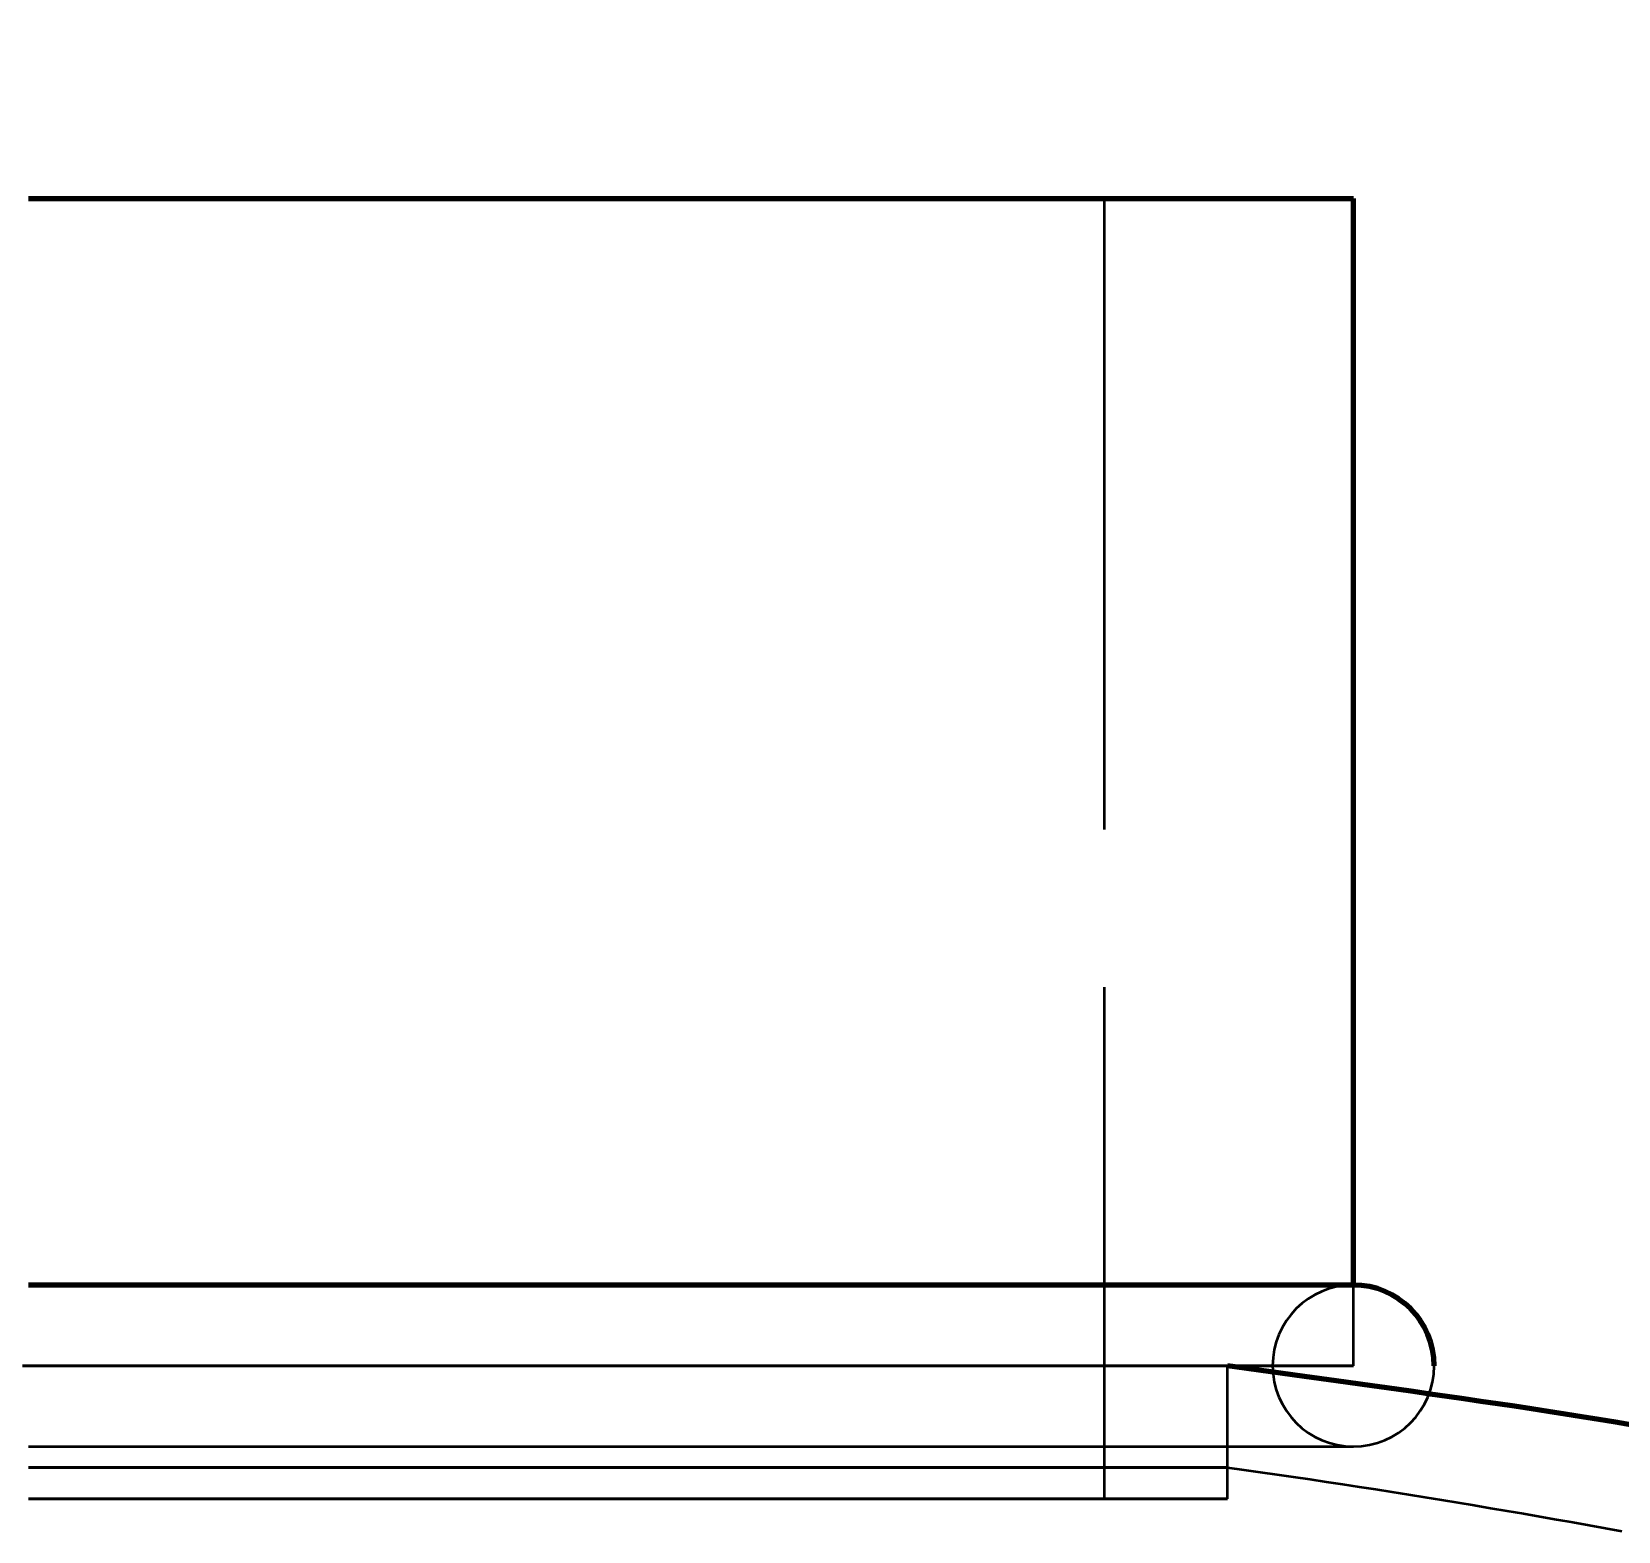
# Model space of a CAD drawing. Header units: millimetres. Extents: x 0 to 594, y 0 to 420.
# Drawn here: x 117.17 to 127.23, y 342.57 to 352.07 of the extents above; entities that cross this region are included whole.
import ezdxf

# ---------------------------------------------------------------- set-up
doc = ezdxf.new("R2010")
doc.units = ezdxf.units.MM
doc.linetypes.add('IRAM-E-TRAZOS', pattern=[5, 4, -1])
for name, color, linetype, lineweight in [('01-VISIBLE', 7, 'CONTINUOUS', 70), ('02-OCULTA', 4, 'IRAM-E-TRAZOS', 35), ('04-COTA', 3, 'CONTINUOUS', 18)]:
    doc.layers.add(name, color=color, linetype=linetype, lineweight=lineweight)
doc.styles.add('ISO3098', font='isocpeur.ttf')
doc.dimstyles.new('FLAMA-IRAM', dxfattribs={"dimtxt": 3.5, "dimasz": 3.5, "dimexe": 2, "dimexo": 1.5, "dimgap": 1, "dimtad": 1, "dimdec": 1, "dimtxsty": 'ISO3098', "dimblk": 'IRAM_FLECHA', "dimblk1": 'IRAM_FLECHA', "dimblk2": 'IRAM_FLECHA', "dimcen": 2.5, "dimclrd": 3, "dimclre": 3, "dimclrt": 3, "dimazin": 3, "dimtfac": 1, "dimtmove": 0, "dimatfit": 3, "dimlwd": 18, "dimlwe": 18})

# ---------------------------------------------------------------- blocks, each defined once
blk = doc.blocks.new('IRAM_FLECHA')
blk.add_solid([(0, 0), (-1, 0.125), (-1, -0.125)])

msp = doc.modelspace()

# ---------------------------------------------------------------- linework, layer by layer
at = {"layer": '01-VISIBLE'}
msp.add_line((125.55, 344.13), (125.55, 351.018), dxfattribs=at)
for points in [[(117.15, 351.018), (117.23, 351.018), (117.31, 351.018), (117.39, 351.018), (117.47, 351.018), (117.55, 351.018), (117.63, 351.018), (117.71, 351.018), (117.79, 351.018), (117.87, 351.018), (117.95, 351.018), (118.03, 351.018), (118.11, 351.018), (118.19, 351.018), (118.27, 351.018), (118.35, 351.018), (118.43, 351.018), (118.51, 351.018), (118.59, 351.018), (118.67, 351.018), (118.75, 351.018), (118.83, 351.018), (118.91, 351.018), (118.99, 351.018), (119.07, 351.018), (119.15, 351.018), (119.23, 351.018), (119.31, 351.018), (119.39, 351.018), (119.47, 351.018), (119.55, 351.018), (119.63, 351.018), (119.71, 351.018), (119.79, 351.018), (119.87, 351.018), (119.95, 351.018), (120.03, 351.018), (120.11, 351.018), (120.19, 351.018), (120.27, 351.018), (120.35, 351.018), (120.43, 351.018), (120.51, 351.018), (120.59, 351.018), (120.67, 351.018), (120.75, 351.018), (120.83, 351.018), (120.91, 351.018), (120.99, 351.018), (121.07, 351.018), (121.15, 351.018), (121.23, 351.018), (121.31, 351.018), (121.39, 351.018), (121.47, 351.018), (121.55, 351.018), (121.63, 351.018), (121.71, 351.018), (121.79, 351.018), (121.87, 351.018), (121.95, 351.018), (122.03, 351.018), (122.11, 351.018), (122.19, 351.018), (122.27, 351.018), (122.35, 351.018), (122.43, 351.018), (122.51, 351.018), (122.59, 351.018), (122.67, 351.018), (122.75, 351.018), (122.83, 351.018), (122.91, 351.018), (122.99, 351.018), (123.07, 351.018), (123.15, 351.018), (123.23, 351.018), (123.31, 351.018), (123.39, 351.018), (123.47, 351.018), (123.55, 351.018), (123.63, 351.018), (123.71, 351.018), (123.79, 351.018), (123.87, 351.018), (123.95, 351.018), (124.03, 351.018), (124.11, 351.018), (124.19, 351.018), (124.27, 351.018), (124.35, 351.018), (124.43, 351.018), (124.51, 351.018), (124.59, 351.018), (124.67, 351.018), (124.75, 351.018), (124.83, 351.018), (124.91, 351.018), (124.99, 351.018), (125.07, 351.018), (125.15, 351.018), (125.23, 351.018), (125.31, 351.018), (125.39, 351.018), (125.47, 351.018), (125.55, 351.018)], [(125.55, 344.13), (125.47, 344.13), (125.39, 344.13), (125.31, 344.13), (125.23, 344.13), (125.15, 344.13), (125.07, 344.13), (124.99, 344.13), (124.91, 344.13), (124.83, 344.13), (124.75, 344.13), (124.67, 344.13), (124.59, 344.13), (124.51, 344.13), (124.43, 344.13), (124.35, 344.13), (124.27, 344.13), (124.19, 344.13), (124.11, 344.13), (124.03, 344.13), (123.95, 344.13), (123.87, 344.13), (123.79, 344.13), (123.71, 344.13), (123.63, 344.13), (123.55, 344.13), (123.47, 344.13), (123.39, 344.13), (123.31, 344.13), (123.23, 344.13), (123.15, 344.13), (123.07, 344.13), (122.99, 344.13), (122.91, 344.13), (122.83, 344.13), (122.75, 344.13), (122.67, 344.13), (122.59, 344.13), (122.51, 344.13), (122.43, 344.13), (122.35, 344.13), (122.27, 344.13), (122.19, 344.13), (122.11, 344.13), (122.03, 344.13), (121.95, 344.13), (121.87, 344.13), (121.79, 344.13), (121.71, 344.13), (121.63, 344.13), (121.55, 344.13), (121.47, 344.13), (121.39, 344.13), (121.31, 344.13), (121.23, 344.13), (121.15, 344.13), (121.07, 344.13), (120.99, 344.13), (120.91, 344.13), (120.83, 344.13), (120.75, 344.13), (120.67, 344.13), (120.59, 344.13), (120.51, 344.13), (120.43, 344.13), (120.35, 344.13), (120.27, 344.13), (120.19, 344.13), (120.11, 344.13), (120.03, 344.13), (119.95, 344.13), (119.87, 344.13), (119.79, 344.13), (119.71, 344.13), (119.63, 344.13), (119.55, 344.13), (119.47, 344.13), (119.39, 344.13), (119.31, 344.13), (119.23, 344.13), (119.15, 344.13), (119.07, 344.13), (118.99, 344.13), (118.91, 344.13), (118.83, 344.13), (118.75, 344.13), (118.67, 344.13), (118.59, 344.13), (118.51, 344.13), (118.43, 344.13), (118.35, 344.13), (118.27, 344.13), (118.19, 344.13), (118.11, 344.13), (118.03, 344.13), (117.95, 344.13), (117.87, 344.13), (117.79, 344.13), (117.71, 344.13), (117.63, 344.13), (117.55, 344.13), (117.47, 344.13), (117.39, 344.13), (117.31, 344.13), (117.23, 344.13), (117.15, 344.13)], [(127.319, 343.241), (127.213, 343.26), (127.106, 343.278), (126.999, 343.295), (126.893, 343.312), (126.786, 343.328), (126.679, 343.345), (126.572, 343.361), (126.465, 343.376), (126.358, 343.392), (126.251, 343.408), (126.144, 343.423), (126.037, 343.438), (125.93, 343.454), (125.823, 343.469), (125.716, 343.484), (125.609, 343.499), (125.502, 343.514), (125.395, 343.529), (125.287, 343.544), (125.18, 343.559), (125.073, 343.573), (124.966, 343.588), (124.859, 343.603), (124.752, 343.618)]]:
    msp.add_lwpolyline(points, dxfattribs=at)
msp.add_arc((125.55, 343.618), 0.512, 0, 90, dxfattribs=at)
at = {"layer": '02-OCULTA'}
for p, q in [((123.97, 351.018), (123.97, 342.774)), ((125.55, 343.618), (125.55, 344.13)), ((124.75, 343.618), (124.75, 342.974)), ((124.752, 342.774), (124.752, 343.618))]:
    msp.add_line(p, q, dxfattribs=at)
for points in [[(125.55, 351.018), (125.47, 351.018), (125.39, 351.018), (125.31, 351.018), (125.23, 351.018), (125.15, 351.018), (125.07, 351.018), (124.99, 351.018), (124.91, 351.018), (124.83, 351.018), (124.75, 351.018), (124.67, 351.018), (124.59, 351.018), (124.51, 351.018), (124.43, 351.018), (124.35, 351.018), (124.27, 351.018), (124.19, 351.018), (124.11, 351.018), (124.03, 351.018), (123.95, 351.018), (123.87, 351.018), (123.79, 351.018), (123.71, 351.018), (123.63, 351.018), (123.55, 351.018), (123.47, 351.018), (123.39, 351.018), (123.31, 351.018), (123.23, 351.018), (123.15, 351.018), (123.07, 351.018), (122.99, 351.018), (122.91, 351.018), (122.83, 351.018), (122.75, 351.018), (122.67, 351.018), (122.59, 351.018), (122.51, 351.018), (122.43, 351.018), (122.35, 351.018), (122.27, 351.018), (122.19, 351.018), (122.11, 351.018), (122.03, 351.018), (121.95, 351.018), (121.87, 351.018), (121.79, 351.018), (121.71, 351.018), (121.63, 351.018), (121.55, 351.018), (121.47, 351.018), (121.39, 351.018), (121.31, 351.018), (121.23, 351.018), (121.15, 351.018), (121.07, 351.018), (120.99, 351.018), (120.91, 351.018), (120.83, 351.018), (120.75, 351.018), (120.67, 351.018), (120.59, 351.018), (120.51, 351.018), (120.43, 351.018), (120.35, 351.018), (120.27, 351.018), (120.19, 351.018), (120.11, 351.018), (120.03, 351.018), (119.95, 351.018), (119.87, 351.018), (119.79, 351.018), (119.71, 351.018), (119.63, 351.018), (119.55, 351.018), (119.47, 351.018), (119.39, 351.018), (119.31, 351.018), (119.23, 351.018), (119.15, 351.018), (119.07, 351.018), (118.99, 351.018), (118.91, 351.018), (118.83, 351.018), (118.75, 351.018), (118.67, 351.018), (118.59, 351.018), (118.51, 351.018), (118.43, 351.018), (118.35, 351.018), (118.27, 351.018), (118.19, 351.018), (118.11, 351.018), (118.03, 351.018), (117.95, 351.018), (117.87, 351.018), (117.79, 351.018), (117.71, 351.018), (117.63, 351.018), (117.55, 351.018), (117.47, 351.018), (117.39, 351.018), (117.31, 351.018), (117.23, 351.018), (117.15, 351.018)], [(123.97, 351.018), (123.89, 351.018), (123.81, 351.018), (123.729, 351.018), (123.649, 351.018), (123.569, 351.018), (123.489, 351.018), (123.408, 351.018), (123.328, 351.018), (123.248, 351.018), (123.168, 351.018), (123.088, 351.018), (123.007, 351.018), (122.927, 351.018), (122.847, 351.018), (122.767, 351.018), (122.686, 351.018), (122.606, 351.018), (122.526, 351.018), (122.446, 351.018), (122.366, 351.018), (122.285, 351.018), (122.205, 351.018), (122.125, 351.018), (122.045, 351.018), (121.964, 351.018), (121.884, 351.018), (121.804, 351.018), (121.724, 351.018), (121.644, 351.018), (121.563, 351.018), (121.483, 351.018), (121.403, 351.018), (121.323, 351.018), (121.242, 351.018), (121.162, 351.018), (121.082, 351.018), (121.002, 351.018), (120.922, 351.018), (120.841, 351.018), (120.761, 351.018), (120.681, 351.018), (120.601, 351.018), (120.52, 351.018), (120.44, 351.018), (120.36, 351.018), (120.28, 351.018), (120.2, 351.018), (120.119, 351.018), (120.039, 351.018), (119.959, 351.018), (119.879, 351.018), (119.798, 351.018), (119.718, 351.018), (119.638, 351.018), (119.558, 351.018), (119.478, 351.018), (119.397, 351.018), (119.317, 351.018), (119.237, 351.018), (119.157, 351.018), (119.076, 351.018), (118.996, 351.018), (118.916, 351.018), (118.836, 351.018), (118.756, 351.018), (118.675, 351.018), (118.595, 351.018), (118.515, 351.018), (118.435, 351.018), (118.354, 351.018), (118.274, 351.018), (118.194, 351.018), (118.114, 351.018), (118.034, 351.018), (117.953, 351.018), (117.873, 351.018), (117.793, 351.018), (117.713, 351.018), (117.632, 351.018), (117.552, 351.018), (117.472, 351.018), (117.392, 351.018), (117.312, 351.018), (117.231, 351.018), (117.151, 351.018)], [(117.151, 351.018), (117.231, 351.018), (117.312, 351.018), (117.392, 351.018), (117.472, 351.018), (117.552, 351.018), (117.632, 351.018), (117.713, 351.018), (117.793, 351.018), (117.873, 351.018), (117.953, 351.018), (118.034, 351.018), (118.114, 351.018), (118.194, 351.018), (118.274, 351.018), (118.354, 351.018), (118.435, 351.018), (118.515, 351.018), (118.595, 351.018), (118.675, 351.018), (118.756, 351.018), (118.836, 351.018), (118.916, 351.018), (118.996, 351.018), (119.076, 351.018), (119.157, 351.018), (119.237, 351.018), (119.317, 351.018), (119.397, 351.018), (119.478, 351.018), (119.558, 351.018), (119.638, 351.018), (119.718, 351.018), (119.798, 351.018), (119.879, 351.018), (119.959, 351.018), (120.039, 351.018), (120.119, 351.018), (120.2, 351.018), (120.28, 351.018), (120.36, 351.018), (120.44, 351.018), (120.52, 351.018), (120.601, 351.018), (120.681, 351.018), (120.761, 351.018), (120.841, 351.018), (120.922, 351.018), (121.002, 351.018), (121.082, 351.018), (121.162, 351.018), (121.242, 351.018), (121.323, 351.018), (121.403, 351.018), (121.483, 351.018), (121.563, 351.018), (121.644, 351.018), (121.724, 351.018), (121.804, 351.018), (121.884, 351.018), (121.964, 351.018), (122.045, 351.018), (122.125, 351.018), (122.205, 351.018), (122.285, 351.018), (122.366, 351.018), (122.446, 351.018), (122.526, 351.018), (122.606, 351.018), (122.686, 351.018), (122.767, 351.018), (122.847, 351.018), (122.927, 351.018), (123.007, 351.018), (123.088, 351.018), (123.168, 351.018), (123.248, 351.018), (123.328, 351.018), (123.408, 351.018), (123.489, 351.018), (123.569, 351.018), (123.649, 351.018), (123.729, 351.018), (123.81, 351.018), (123.89, 351.018), (123.97, 351.018)], [(125.55, 344.13), (125.47, 344.13), (125.39, 344.13), (125.31, 344.13), (125.23, 344.13), (125.15, 344.13), (125.07, 344.13), (124.99, 344.13), (124.91, 344.13), (124.83, 344.13), (124.75, 344.13), (124.67, 344.13), (124.59, 344.13), (124.51, 344.13), (124.43, 344.13), (124.35, 344.13), (124.27, 344.13), (124.19, 344.13), (124.11, 344.13), (124.03, 344.13), (123.95, 344.13), (123.87, 344.13), (123.79, 344.13), (123.71, 344.13), (123.63, 344.13), (123.55, 344.13), (123.47, 344.13), (123.39, 344.13), (123.31, 344.13), (123.23, 344.13), (123.15, 344.13), (123.07, 344.13), (122.99, 344.13), (122.91, 344.13), (122.83, 344.13), (122.75, 344.13), (122.67, 344.13), (122.59, 344.13), (122.51, 344.13), (122.43, 344.13), (122.35, 344.13), (122.27, 344.13), (122.19, 344.13), (122.11, 344.13), (122.03, 344.13), (121.95, 344.13), (121.87, 344.13), (121.79, 344.13), (121.71, 344.13), (121.63, 344.13), (121.55, 344.13), (121.47, 344.13), (121.39, 344.13), (121.31, 344.13), (121.23, 344.13), (121.15, 344.13), (121.07, 344.13), (120.99, 344.13), (120.91, 344.13), (120.83, 344.13), (120.75, 344.13), (120.67, 344.13), (120.59, 344.13), (120.51, 344.13), (120.43, 344.13), (120.35, 344.13), (120.27, 344.13), (120.19, 344.13), (120.11, 344.13), (120.03, 344.13), (119.95, 344.13), (119.87, 344.13), (119.79, 344.13), (119.71, 344.13), (119.63, 344.13), (119.55, 344.13), (119.47, 344.13), (119.39, 344.13), (119.31, 344.13), (119.23, 344.13), (119.15, 344.13), (119.07, 344.13), (118.99, 344.13), (118.91, 344.13), (118.83, 344.13), (118.75, 344.13), (118.67, 344.13), (118.59, 344.13), (118.51, 344.13), (118.43, 344.13), (118.35, 344.13), (118.27, 344.13), (118.19, 344.13), (118.11, 344.13), (118.03, 344.13), (117.95, 344.13), (117.87, 344.13), (117.79, 344.13), (117.71, 344.13), (117.63, 344.13), (117.55, 344.13), (117.47, 344.13), (117.39, 344.13), (117.31, 344.13), (117.23, 344.13), (117.15, 344.13)], [(124.75, 343.618), (124.67, 343.618), (124.589, 343.618), (124.509, 343.618), (124.428, 343.618), (124.348, 343.618), (124.268, 343.618), (124.187, 343.618), (124.107, 343.618), (124.026, 343.618), (123.946, 343.618), (123.866, 343.618), (123.785, 343.618), (123.705, 343.618), (123.624, 343.618), (123.544, 343.618), (123.464, 343.618), (123.383, 343.618), (123.303, 343.618), (123.222, 343.618), (123.142, 343.618), (123.062, 343.618), (122.981, 343.618), (122.901, 343.618), (122.82, 343.618), (122.74, 343.618), (122.66, 343.618), (122.579, 343.618), (122.499, 343.618), (122.418, 343.618), (122.338, 343.618), (122.258, 343.618), (122.177, 343.618), (122.097, 343.618), (122.016, 343.618), (121.936, 343.618), (121.856, 343.618), (121.775, 343.618), (121.695, 343.618), (121.614, 343.618), (121.534, 343.618), (121.454, 343.618), (121.373, 343.618), (121.293, 343.618), (121.212, 343.618), (121.132, 343.618), (121.052, 343.618), (120.971, 343.618), (120.891, 343.618), (120.81, 343.618), (120.73, 343.618), (120.649, 343.618), (120.569, 343.618), (120.489, 343.618), (120.408, 343.618), (120.328, 343.618), (120.247, 343.618), (120.167, 343.618), (120.087, 343.618), (120.006, 343.618), (119.926, 343.618), (119.845, 343.618), (119.765, 343.618), (119.685, 343.618), (119.604, 343.618), (119.524, 343.618), (119.443, 343.618), (119.363, 343.618), (119.283, 343.618), (119.202, 343.618), (119.122, 343.618), (119.041, 343.618), (118.961, 343.618), (118.881, 343.618), (118.8, 343.618), (118.72, 343.618), (118.639, 343.618), (118.559, 343.618), (118.479, 343.618), (118.398, 343.618), (118.318, 343.618), (118.237, 343.618), (118.157, 343.618), (118.077, 343.618), (117.996, 343.618), (117.916, 343.618), (117.835, 343.618), (117.755, 343.618), (117.675, 343.618), (117.594, 343.618), (117.514, 343.618), (117.433, 343.618), (117.353, 343.618), (117.273, 343.618), (117.192, 343.618), (117.112, 343.618)], [(117.112, 343.618), (117.192, 343.618), (117.273, 343.618), (117.353, 343.618), (117.433, 343.618), (117.514, 343.618), (117.594, 343.618), (117.675, 343.618), (117.755, 343.618), (117.835, 343.618), (117.916, 343.618), (117.996, 343.618), (118.077, 343.618), (118.157, 343.618), (118.237, 343.618), (118.318, 343.618), (118.398, 343.618), (118.479, 343.618), (118.559, 343.618), (118.639, 343.618), (118.72, 343.618), (118.8, 343.618), (118.881, 343.618), (118.961, 343.618), (119.041, 343.618), (119.122, 343.618), (119.202, 343.618), (119.283, 343.618), (119.363, 343.618), (119.443, 343.618), (119.524, 343.618), (119.604, 343.618), (119.685, 343.618), (119.765, 343.618), (119.845, 343.618), (119.926, 343.618), (120.006, 343.618), (120.087, 343.618), (120.167, 343.618), (120.247, 343.618), (120.328, 343.618), (120.408, 343.618), (120.489, 343.618), (120.569, 343.618), (120.649, 343.618), (120.73, 343.618), (120.81, 343.618), (120.891, 343.618), (120.971, 343.618), (121.052, 343.618), (121.132, 343.618), (121.212, 343.618), (121.293, 343.618), (121.373, 343.618), (121.454, 343.618), (121.534, 343.618), (121.614, 343.618), (121.695, 343.618), (121.775, 343.618), (121.856, 343.618), (121.936, 343.618), (122.016, 343.618), (122.097, 343.618), (122.177, 343.618), (122.258, 343.618), (122.338, 343.618), (122.418, 343.618), (122.499, 343.618), (122.579, 343.618), (122.66, 343.618), (122.74, 343.618), (122.82, 343.618), (122.901, 343.618), (122.981, 343.618), (123.062, 343.618), (123.142, 343.618), (123.222, 343.618), (123.303, 343.618), (123.383, 343.618), (123.464, 343.618), (123.544, 343.618), (123.624, 343.618), (123.705, 343.618), (123.785, 343.618), (123.866, 343.618), (123.946, 343.618), (124.026, 343.618), (124.107, 343.618), (124.187, 343.618), (124.268, 343.618), (124.348, 343.618), (124.428, 343.618), (124.509, 343.618), (124.589, 343.618), (124.67, 343.618), (124.75, 343.618)], [(124.752, 343.618), (124.672, 343.618), (124.592, 343.618), (124.512, 343.618), (124.432, 343.618), (124.352, 343.618), (124.272, 343.618), (124.192, 343.618), (124.112, 343.618), (124.032, 343.618), (123.952, 343.618), (123.872, 343.618), (123.792, 343.618), (123.712, 343.618), (123.632, 343.618), (123.552, 343.618), (123.472, 343.618), (123.392, 343.618), (123.312, 343.618), (123.232, 343.618), (123.152, 343.618), (123.072, 343.618), (122.992, 343.618), (122.912, 343.618), (122.832, 343.618), (122.751, 343.618), (122.671, 343.618), (122.591, 343.618), (122.511, 343.618), (122.431, 343.618), (122.351, 343.618), (122.271, 343.618), (122.191, 343.618), (122.111, 343.618), (122.031, 343.618), (121.951, 343.618), (121.871, 343.618), (121.791, 343.618), (121.711, 343.618), (121.631, 343.618), (121.551, 343.618), (121.471, 343.618), (121.391, 343.618), (121.311, 343.618), (121.231, 343.618), (121.151, 343.618), (121.071, 343.618), (120.991, 343.618), (120.911, 343.618), (120.831, 343.618), (120.751, 343.618), (120.671, 343.618), (120.591, 343.618), (120.511, 343.618), (120.431, 343.618), (120.351, 343.618), (120.271, 343.618), (120.191, 343.618), (120.111, 343.618), (120.031, 343.618), (119.951, 343.618), (119.871, 343.618), (119.791, 343.618), (119.711, 343.618), (119.631, 343.618), (119.551, 343.618), (119.471, 343.618), (119.391, 343.618), (119.311, 343.618), (119.231, 343.618), (119.151, 343.618), (119.071, 343.618), (118.991, 343.618), (118.911, 343.618), (118.831, 343.618), (118.751, 343.618), (118.67, 343.618), (118.59, 343.618), (118.51, 343.618), (118.43, 343.618), (118.35, 343.618), (118.27, 343.618), (118.19, 343.618), (118.11, 343.618), (118.03, 343.618), (117.95, 343.618), (117.87, 343.618), (117.79, 343.618), (117.71, 343.618), (117.63, 343.618), (117.55, 343.618), (117.47, 343.618), (117.39, 343.618), (117.31, 343.618), (117.23, 343.618), (117.15, 343.618)], [(117.15, 343.618), (117.23, 343.618), (117.31, 343.618), (117.39, 343.618), (117.47, 343.618), (117.55, 343.618), (117.63, 343.618), (117.71, 343.618), (117.79, 343.618), (117.87, 343.618), (117.95, 343.618), (118.03, 343.618), (118.11, 343.618), (118.19, 343.618), (118.27, 343.618), (118.35, 343.618), (118.43, 343.618), (118.51, 343.618), (118.59, 343.618), (118.67, 343.618), (118.751, 343.618), (118.831, 343.618), (118.911, 343.618), (118.991, 343.618), (119.071, 343.618), (119.151, 343.618), (119.231, 343.618), (119.311, 343.618), (119.391, 343.618), (119.471, 343.618), (119.551, 343.618), (119.631, 343.618), (119.711, 343.618), (119.791, 343.618), (119.871, 343.618), (119.951, 343.618), (120.031, 343.618), (120.111, 343.618), (120.191, 343.618), (120.271, 343.618), (120.351, 343.618), (120.431, 343.618), (120.511, 343.618), (120.591, 343.618), (120.671, 343.618), (120.751, 343.618), (120.831, 343.618), (120.911, 343.618), (120.991, 343.618), (121.071, 343.618), (121.151, 343.618), (121.231, 343.618), (121.311, 343.618), (121.391, 343.618), (121.471, 343.618), (121.551, 343.618), (121.631, 343.618), (121.711, 343.618), (121.791, 343.618), (121.871, 343.618), (121.951, 343.618), (122.031, 343.618), (122.111, 343.618), (122.191, 343.618), (122.271, 343.618), (122.351, 343.618), (122.431, 343.618), (122.511, 343.618), (122.591, 343.618), (122.671, 343.618), (122.751, 343.618), (122.832, 343.618), (122.912, 343.618), (122.992, 343.618), (123.072, 343.618), (123.152, 343.618), (123.232, 343.618), (123.312, 343.618), (123.392, 343.618), (123.472, 343.618), (123.552, 343.618), (123.632, 343.618), (123.712, 343.618), (123.792, 343.618), (123.872, 343.618), (123.952, 343.618), (124.032, 343.618), (124.112, 343.618), (124.192, 343.618), (124.272, 343.618), (124.352, 343.618), (124.432, 343.618), (124.512, 343.618), (124.592, 343.618), (124.672, 343.618), (124.752, 343.618)], [(125.55, 343.618), (125.47, 343.618), (125.39, 343.618), (125.31, 343.618), (125.23, 343.618), (125.15, 343.618), (125.07, 343.618), (124.99, 343.618), (124.91, 343.618), (124.83, 343.618), (124.75, 343.618), (124.67, 343.618), (124.59, 343.618), (124.51, 343.618), (124.43, 343.618), (124.35, 343.618), (124.27, 343.618), (124.19, 343.618), (124.11, 343.618), (124.03, 343.618), (123.95, 343.618), (123.87, 343.618), (123.79, 343.618), (123.71, 343.618), (123.63, 343.618), (123.55, 343.618), (123.47, 343.618), (123.39, 343.618), (123.31, 343.618), (123.23, 343.618), (123.15, 343.618), (123.07, 343.618), (122.99, 343.618), (122.91, 343.618), (122.83, 343.618), (122.75, 343.618), (122.67, 343.618), (122.59, 343.618), (122.51, 343.618), (122.43, 343.618), (122.35, 343.618), (122.27, 343.618), (122.19, 343.618), (122.11, 343.618), (122.03, 343.618), (121.95, 343.618), (121.87, 343.618), (121.79, 343.618), (121.71, 343.618), (121.63, 343.618), (121.55, 343.618), (121.47, 343.618), (121.39, 343.618), (121.31, 343.618), (121.23, 343.618), (121.15, 343.618), (121.07, 343.618), (120.99, 343.618), (120.91, 343.618), (120.83, 343.618), (120.75, 343.618), (120.67, 343.618), (120.59, 343.618), (120.51, 343.618), (120.43, 343.618), (120.35, 343.618), (120.27, 343.618), (120.19, 343.618), (120.11, 343.618), (120.03, 343.618), (119.95, 343.618), (119.87, 343.618), (119.79, 343.618), (119.71, 343.618), (119.63, 343.618), (119.55, 343.618), (119.47, 343.618), (119.39, 343.618), (119.31, 343.618), (119.23, 343.618), (119.15, 343.618), (119.07, 343.618), (118.99, 343.618), (118.91, 343.618), (118.83, 343.618), (118.75, 343.618), (118.67, 343.618), (118.59, 343.618), (118.51, 343.618), (118.43, 343.618), (118.35, 343.618), (118.27, 343.618), (118.19, 343.618), (118.11, 343.618), (118.03, 343.618), (117.95, 343.618), (117.87, 343.618), (117.79, 343.618), (117.71, 343.618), (117.63, 343.618), (117.55, 343.618), (117.47, 343.618), (117.39, 343.618), (117.31, 343.618), (117.23, 343.618), (117.15, 343.618)], [(117.15, 343.618), (117.23, 343.618), (117.31, 343.618), (117.39, 343.618), (117.47, 343.618), (117.55, 343.618), (117.63, 343.618), (117.71, 343.618), (117.79, 343.618), (117.87, 343.618), (117.95, 343.618), (118.03, 343.618), (118.11, 343.618), (118.19, 343.618), (118.27, 343.618), (118.35, 343.618), (118.43, 343.618), (118.51, 343.618), (118.59, 343.618), (118.67, 343.618), (118.75, 343.618), (118.83, 343.618), (118.91, 343.618), (118.99, 343.618), (119.07, 343.618), (119.15, 343.618), (119.23, 343.618), (119.31, 343.618), (119.39, 343.618), (119.47, 343.618), (119.55, 343.618), (119.63, 343.618), (119.71, 343.618), (119.79, 343.618), (119.87, 343.618), (119.95, 343.618), (120.03, 343.618), (120.11, 343.618), (120.19, 343.618), (120.27, 343.618), (120.35, 343.618), (120.43, 343.618), (120.51, 343.618), (120.59, 343.618), (120.67, 343.618), (120.75, 343.618), (120.83, 343.618), (120.91, 343.618), (120.99, 343.618), (121.07, 343.618), (121.15, 343.618), (121.23, 343.618), (121.31, 343.618), (121.39, 343.618), (121.47, 343.618), (121.55, 343.618), (121.63, 343.618), (121.71, 343.618), (121.79, 343.618), (121.87, 343.618), (121.95, 343.618), (122.03, 343.618), (122.11, 343.618), (122.19, 343.618), (122.27, 343.618), (122.35, 343.618), (122.43, 343.618), (122.51, 343.618), (122.59, 343.618), (122.67, 343.618), (122.75, 343.618), (122.83, 343.618), (122.91, 343.618), (122.99, 343.618), (123.07, 343.618), (123.15, 343.618), (123.23, 343.618), (123.31, 343.618), (123.39, 343.618), (123.47, 343.618), (123.55, 343.618), (123.63, 343.618), (123.71, 343.618), (123.79, 343.618), (123.87, 343.618), (123.95, 343.618), (124.03, 343.618), (124.11, 343.618), (124.19, 343.618), (124.27, 343.618), (124.35, 343.618), (124.43, 343.618), (124.51, 343.618), (124.59, 343.618), (124.67, 343.618), (124.75, 343.618), (124.83, 343.618), (124.91, 343.618), (124.99, 343.618), (125.07, 343.618), (125.15, 343.618), (125.23, 343.618), (125.31, 343.618), (125.39, 343.618), (125.47, 343.618), (125.55, 343.618)], [(124.752, 343.618), (124.752, 343.618), (124.751, 343.618), (124.751, 343.618), (124.751, 343.618), (124.75, 343.618), (124.75, 343.618)], [(117.15, 343.106), (117.23, 343.106), (117.31, 343.106), (117.39, 343.106), (117.47, 343.106), (117.55, 343.106), (117.63, 343.106), (117.71, 343.106), (117.79, 343.106), (117.87, 343.106), (117.95, 343.106), (118.03, 343.106), (118.11, 343.106), (118.19, 343.106), (118.27, 343.106), (118.35, 343.106), (118.43, 343.106), (118.51, 343.106), (118.59, 343.106), (118.67, 343.106), (118.75, 343.106), (118.83, 343.106), (118.91, 343.106), (118.99, 343.106), (119.07, 343.106), (119.15, 343.106), (119.23, 343.106), (119.31, 343.106), (119.39, 343.106), (119.47, 343.106), (119.55, 343.106), (119.63, 343.106), (119.71, 343.106), (119.79, 343.106), (119.87, 343.106), (119.95, 343.106), (120.03, 343.106), (120.11, 343.106), (120.19, 343.106), (120.27, 343.106), (120.35, 343.106), (120.43, 343.106), (120.51, 343.106), (120.59, 343.106), (120.67, 343.106), (120.75, 343.106), (120.83, 343.106), (120.91, 343.106), (120.99, 343.106), (121.07, 343.106), (121.15, 343.106), (121.23, 343.106), (121.31, 343.106), (121.39, 343.106), (121.47, 343.106), (121.55, 343.106), (121.63, 343.106), (121.71, 343.106), (121.79, 343.106), (121.87, 343.106), (121.95, 343.106), (122.03, 343.106), (122.11, 343.106), (122.19, 343.106), (122.27, 343.106), (122.35, 343.106), (122.43, 343.106), (122.51, 343.106), (122.59, 343.106), (122.67, 343.106), (122.75, 343.106), (122.83, 343.106), (122.91, 343.106), (122.99, 343.106), (123.07, 343.106), (123.15, 343.106), (123.23, 343.106), (123.31, 343.106), (123.39, 343.106), (123.47, 343.106), (123.55, 343.106), (123.63, 343.106), (123.71, 343.106), (123.79, 343.106), (123.87, 343.106), (123.95, 343.106), (124.03, 343.106), (124.11, 343.106), (124.19, 343.106), (124.27, 343.106), (124.35, 343.106), (124.43, 343.106), (124.51, 343.106), (124.59, 343.106), (124.67, 343.106), (124.75, 343.106), (124.83, 343.106), (124.91, 343.106), (124.99, 343.106), (125.07, 343.106), (125.15, 343.106), (125.23, 343.106), (125.31, 343.106), (125.39, 343.106), (125.47, 343.106), (125.55, 343.106)], [(117.15, 343.106), (117.23, 343.106), (117.31, 343.106), (117.39, 343.106), (117.47, 343.106), (117.55, 343.106), (117.63, 343.106), (117.71, 343.106), (117.79, 343.106), (117.87, 343.106), (117.95, 343.106), (118.03, 343.106), (118.11, 343.106), (118.19, 343.106), (118.27, 343.106), (118.35, 343.106), (118.43, 343.106), (118.51, 343.106), (118.59, 343.106), (118.67, 343.106), (118.75, 343.106), (118.83, 343.106), (118.91, 343.106), (118.99, 343.106), (119.07, 343.106), (119.15, 343.106), (119.23, 343.106), (119.31, 343.106), (119.39, 343.106), (119.47, 343.106), (119.55, 343.106), (119.63, 343.106), (119.71, 343.106), (119.79, 343.106), (119.87, 343.106), (119.95, 343.106), (120.03, 343.106), (120.11, 343.106), (120.19, 343.106), (120.27, 343.106), (120.35, 343.106), (120.43, 343.106), (120.51, 343.106), (120.59, 343.106), (120.67, 343.106), (120.75, 343.106), (120.83, 343.106), (120.91, 343.106), (120.99, 343.106), (121.07, 343.106), (121.15, 343.106), (121.23, 343.106), (121.31, 343.106), (121.39, 343.106), (121.47, 343.106), (121.55, 343.106), (121.63, 343.106), (121.71, 343.106), (121.79, 343.106), (121.87, 343.106), (121.95, 343.106), (122.03, 343.106), (122.11, 343.106), (122.19, 343.106), (122.27, 343.106), (122.35, 343.106), (122.43, 343.106), (122.51, 343.106), (122.59, 343.106), (122.67, 343.106), (122.75, 343.106), (122.83, 343.106), (122.91, 343.106), (122.99, 343.106), (123.07, 343.106), (123.15, 343.106), (123.23, 343.106), (123.31, 343.106), (123.39, 343.106), (123.47, 343.106), (123.55, 343.106), (123.63, 343.106), (123.71, 343.106), (123.79, 343.106), (123.87, 343.106), (123.95, 343.106), (124.03, 343.106), (124.11, 343.106), (124.19, 343.106), (124.27, 343.106), (124.35, 343.106), (124.43, 343.106), (124.51, 343.106), (124.59, 343.106), (124.67, 343.106), (124.75, 343.106), (124.83, 343.106), (124.91, 343.106), (124.99, 343.106), (125.07, 343.106), (125.15, 343.106), (125.23, 343.106), (125.31, 343.106), (125.39, 343.106), (125.47, 343.106), (125.55, 343.106)], [(124.75, 342.974), (124.67, 342.974), (124.59, 342.974), (124.51, 342.974), (124.43, 342.974), (124.35, 342.974), (124.27, 342.974), (124.19, 342.974), (124.11, 342.974), (124.03, 342.974), (123.95, 342.974), (123.87, 342.974), (123.79, 342.974), (123.71, 342.974), (123.63, 342.974), (123.55, 342.974), (123.47, 342.974), (123.39, 342.974), (123.31, 342.974), (123.23, 342.974), (123.15, 342.974), (123.07, 342.974), (122.99, 342.974), (122.91, 342.974), (122.83, 342.974), (122.75, 342.974), (122.67, 342.974), (122.59, 342.974), (122.51, 342.974), (122.43, 342.974), (122.35, 342.974), (122.27, 342.974), (122.19, 342.974), (122.11, 342.974), (122.03, 342.974), (121.95, 342.974), (121.87, 342.974), (121.79, 342.974), (121.71, 342.974), (121.63, 342.974), (121.55, 342.974), (121.47, 342.974), (121.39, 342.974), (121.31, 342.974), (121.23, 342.974), (121.15, 342.974), (121.07, 342.974), (120.99, 342.974), (120.91, 342.974), (120.83, 342.974), (120.75, 342.974), (120.67, 342.974), (120.59, 342.974), (120.51, 342.974), (120.43, 342.974), (120.35, 342.974), (120.27, 342.974), (120.19, 342.974), (120.11, 342.974), (120.03, 342.974), (119.95, 342.974), (119.87, 342.974), (119.79, 342.974), (119.71, 342.974), (119.63, 342.974), (119.55, 342.974), (119.47, 342.974), (119.39, 342.974), (119.31, 342.974), (119.23, 342.974), (119.15, 342.974), (119.07, 342.974), (118.99, 342.974), (118.91, 342.974), (118.83, 342.974), (118.75, 342.974), (118.67, 342.974), (118.59, 342.974), (118.51, 342.974), (118.43, 342.974), (118.35, 342.974), (118.27, 342.974), (118.19, 342.974), (118.11, 342.974), (118.03, 342.974), (117.95, 342.974), (117.87, 342.974), (117.79, 342.974), (117.71, 342.974), (117.63, 342.974), (117.55, 342.974), (117.47, 342.974), (117.39, 342.974), (117.31, 342.974), (117.23, 342.974), (117.15, 342.974)], [(117.15, 342.974), (117.23, 342.974), (117.31, 342.974), (117.39, 342.974), (117.47, 342.974), (117.55, 342.974), (117.63, 342.974), (117.71, 342.974), (117.79, 342.974), (117.87, 342.974), (117.95, 342.974), (118.03, 342.974), (118.11, 342.974), (118.19, 342.974), (118.27, 342.974), (118.35, 342.974), (118.43, 342.974), (118.51, 342.974), (118.59, 342.974), (118.67, 342.974), (118.75, 342.974), (118.83, 342.974), (118.91, 342.974), (118.99, 342.974), (119.07, 342.974), (119.15, 342.974), (119.23, 342.974), (119.31, 342.974), (119.39, 342.974), (119.47, 342.974), (119.55, 342.974), (119.63, 342.974), (119.71, 342.974), (119.79, 342.974), (119.87, 342.974), (119.95, 342.974), (120.03, 342.974), (120.11, 342.974), (120.19, 342.974), (120.27, 342.974), (120.35, 342.974), (120.43, 342.974), (120.51, 342.974), (120.59, 342.974), (120.67, 342.974), (120.75, 342.974), (120.83, 342.974), (120.91, 342.974), (120.99, 342.974), (121.07, 342.974), (121.15, 342.974), (121.23, 342.974), (121.31, 342.974), (121.39, 342.974), (121.47, 342.974), (121.55, 342.974), (121.63, 342.974), (121.71, 342.974), (121.79, 342.974), (121.87, 342.974), (121.95, 342.974), (122.03, 342.974), (122.11, 342.974), (122.19, 342.974), (122.27, 342.974), (122.35, 342.974), (122.43, 342.974), (122.51, 342.974), (122.59, 342.974), (122.67, 342.974), (122.75, 342.974), (122.83, 342.974), (122.91, 342.974), (122.99, 342.974), (123.07, 342.974), (123.15, 342.974), (123.23, 342.974), (123.31, 342.974), (123.39, 342.974), (123.47, 342.974), (123.55, 342.974), (123.63, 342.974), (123.71, 342.974), (123.79, 342.974), (123.87, 342.974), (123.95, 342.974), (124.03, 342.974), (124.11, 342.974), (124.19, 342.974), (124.27, 342.974), (124.35, 342.974), (124.43, 342.974), (124.51, 342.974), (124.59, 342.974), (124.67, 342.974), (124.75, 342.974)], [(124.75, 342.974), (124.855, 342.959), (124.959, 342.944), (125.064, 342.929), (125.168, 342.914), (125.273, 342.899), (125.377, 342.883), (125.482, 342.867), (125.586, 342.851), (125.691, 342.835), (125.795, 342.819), (125.899, 342.802), (126.003, 342.785), (126.108, 342.769), (126.212, 342.751), (126.316, 342.734), (126.42, 342.716), (126.524, 342.699), (126.629, 342.681), (126.733, 342.663), (126.837, 342.644), (126.941, 342.626), (127.045, 342.607), (127.149, 342.588), (127.252, 342.569)], [(124.752, 342.774), (124.672, 342.774), (124.592, 342.774), (124.512, 342.774), (124.432, 342.774), (124.352, 342.774), (124.272, 342.774), (124.192, 342.774), (124.112, 342.774), (124.032, 342.774), (123.952, 342.774), (123.872, 342.774), (123.792, 342.774), (123.712, 342.774), (123.632, 342.774), (123.552, 342.774), (123.472, 342.774), (123.392, 342.774), (123.312, 342.774), (123.232, 342.774), (123.152, 342.774), (123.072, 342.774), (122.992, 342.774), (122.912, 342.774), (122.832, 342.774), (122.751, 342.774), (122.671, 342.774), (122.591, 342.774), (122.511, 342.774), (122.431, 342.774), (122.351, 342.774), (122.271, 342.774), (122.191, 342.774), (122.111, 342.774), (122.031, 342.774), (121.951, 342.774), (121.871, 342.774), (121.791, 342.774), (121.711, 342.774), (121.631, 342.774), (121.551, 342.774), (121.471, 342.774), (121.391, 342.774), (121.311, 342.774), (121.231, 342.774), (121.151, 342.774), (121.071, 342.774), (120.991, 342.774), (120.911, 342.774), (120.831, 342.774), (120.751, 342.774), (120.671, 342.774), (120.591, 342.774), (120.511, 342.774), (120.431, 342.774), (120.351, 342.774), (120.271, 342.774), (120.191, 342.774), (120.111, 342.774), (120.031, 342.774), (119.951, 342.774), (119.871, 342.774), (119.791, 342.774), (119.711, 342.774), (119.631, 342.774), (119.551, 342.774), (119.471, 342.774), (119.391, 342.774), (119.311, 342.774), (119.231, 342.774), (119.151, 342.774), (119.071, 342.774), (118.991, 342.774), (118.911, 342.774), (118.831, 342.774), (118.751, 342.774), (118.67, 342.774), (118.59, 342.774), (118.51, 342.774), (118.43, 342.774), (118.35, 342.774), (118.27, 342.774), (118.19, 342.774), (118.11, 342.774), (118.03, 342.774), (117.95, 342.774), (117.87, 342.774), (117.79, 342.774), (117.71, 342.774), (117.63, 342.774), (117.55, 342.774), (117.47, 342.774), (117.39, 342.774), (117.31, 342.774), (117.23, 342.774), (117.15, 342.774)], [(117.15, 342.774), (117.23, 342.774), (117.31, 342.774), (117.39, 342.774), (117.47, 342.774), (117.55, 342.774), (117.63, 342.774), (117.71, 342.774), (117.79, 342.774), (117.87, 342.774), (117.95, 342.774), (118.03, 342.774), (118.11, 342.774), (118.19, 342.774), (118.27, 342.774), (118.35, 342.774), (118.43, 342.774), (118.51, 342.774), (118.59, 342.774), (118.67, 342.774), (118.751, 342.774), (118.831, 342.774), (118.911, 342.774), (118.991, 342.774), (119.071, 342.774), (119.151, 342.774), (119.231, 342.774), (119.311, 342.774), (119.391, 342.774), (119.471, 342.774), (119.551, 342.774), (119.631, 342.774), (119.711, 342.774), (119.791, 342.774), (119.871, 342.774), (119.951, 342.774), (120.031, 342.774), (120.111, 342.774), (120.191, 342.774), (120.271, 342.774), (120.351, 342.774), (120.431, 342.774), (120.511, 342.774), (120.591, 342.774), (120.671, 342.774), (120.751, 342.774), (120.831, 342.774), (120.911, 342.774), (120.991, 342.774), (121.071, 342.774), (121.151, 342.774), (121.231, 342.774), (121.311, 342.774), (121.391, 342.774), (121.471, 342.774), (121.551, 342.774), (121.631, 342.774), (121.711, 342.774), (121.791, 342.774), (121.871, 342.774), (121.951, 342.774), (122.031, 342.774), (122.111, 342.774), (122.191, 342.774), (122.271, 342.774), (122.351, 342.774), (122.431, 342.774), (122.511, 342.774), (122.591, 342.774), (122.671, 342.774), (122.751, 342.774), (122.832, 342.774), (122.912, 342.774), (122.992, 342.774), (123.072, 342.774), (123.152, 342.774), (123.232, 342.774), (123.312, 342.774), (123.392, 342.774), (123.472, 342.774), (123.552, 342.774), (123.632, 342.774), (123.712, 342.774), (123.792, 342.774), (123.872, 342.774), (123.952, 342.774), (124.032, 342.774), (124.112, 342.774), (124.192, 342.774), (124.272, 342.774), (124.352, 342.774), (124.432, 342.774), (124.512, 342.774), (124.592, 342.774), (124.672, 342.774), (124.752, 342.774)], [(123.97, 342.774), (123.89, 342.774), (123.81, 342.774), (123.729, 342.774), (123.649, 342.774), (123.569, 342.774), (123.489, 342.774), (123.408, 342.774), (123.328, 342.774), (123.248, 342.774), (123.168, 342.774), (123.088, 342.774), (123.007, 342.774), (122.927, 342.774), (122.847, 342.774), (122.767, 342.774), (122.686, 342.774), (122.606, 342.774), (122.526, 342.774), (122.446, 342.774), (122.366, 342.774), (122.285, 342.774), (122.205, 342.774), (122.125, 342.774), (122.045, 342.774), (121.964, 342.774), (121.884, 342.774), (121.804, 342.774), (121.724, 342.774), (121.644, 342.774), (121.563, 342.774), (121.483, 342.774), (121.403, 342.774), (121.323, 342.774), (121.242, 342.774), (121.162, 342.774), (121.082, 342.774), (121.002, 342.774), (120.922, 342.774), (120.841, 342.774), (120.761, 342.774), (120.681, 342.774), (120.601, 342.774), (120.52, 342.774), (120.44, 342.774), (120.36, 342.774), (120.28, 342.774), (120.2, 342.774), (120.119, 342.774), (120.039, 342.774), (119.959, 342.774), (119.879, 342.774), (119.798, 342.774), (119.718, 342.774), (119.638, 342.774), (119.558, 342.774), (119.478, 342.774), (119.397, 342.774), (119.317, 342.774), (119.237, 342.774), (119.157, 342.774), (119.076, 342.774), (118.996, 342.774), (118.916, 342.774), (118.836, 342.774), (118.756, 342.774), (118.675, 342.774), (118.595, 342.774), (118.515, 342.774), (118.435, 342.774), (118.354, 342.774), (118.274, 342.774), (118.194, 342.774), (118.114, 342.774), (118.034, 342.774), (117.953, 342.774), (117.873, 342.774), (117.793, 342.774), (117.713, 342.774), (117.632, 342.774), (117.552, 342.774), (117.472, 342.774), (117.392, 342.774), (117.312, 342.774), (117.231, 342.774), (117.151, 342.774)], [(117.151, 342.774), (117.231, 342.774), (117.312, 342.774), (117.392, 342.774), (117.472, 342.774), (117.552, 342.774), (117.632, 342.774), (117.713, 342.774), (117.793, 342.774), (117.873, 342.774), (117.953, 342.774), (118.034, 342.774), (118.114, 342.774), (118.194, 342.774), (118.274, 342.774), (118.354, 342.774), (118.435, 342.774), (118.515, 342.774), (118.595, 342.774), (118.675, 342.774), (118.756, 342.774), (118.836, 342.774), (118.916, 342.774), (118.996, 342.774), (119.076, 342.774), (119.157, 342.774), (119.237, 342.774), (119.317, 342.774), (119.397, 342.774), (119.478, 342.774), (119.558, 342.774), (119.638, 342.774), (119.718, 342.774), (119.798, 342.774), (119.879, 342.774), (119.959, 342.774), (120.039, 342.774), (120.119, 342.774), (120.2, 342.774), (120.28, 342.774), (120.36, 342.774), (120.44, 342.774), (120.52, 342.774), (120.601, 342.774), (120.681, 342.774), (120.761, 342.774), (120.841, 342.774), (120.922, 342.774), (121.002, 342.774), (121.082, 342.774), (121.162, 342.774), (121.242, 342.774), (121.323, 342.774), (121.403, 342.774), (121.483, 342.774), (121.563, 342.774), (121.644, 342.774), (121.724, 342.774), (121.804, 342.774), (121.884, 342.774), (121.964, 342.774), (122.045, 342.774), (122.125, 342.774), (122.205, 342.774), (122.285, 342.774), (122.366, 342.774), (122.446, 342.774), (122.526, 342.774), (122.606, 342.774), (122.686, 342.774), (122.767, 342.774), (122.847, 342.774), (122.927, 342.774), (123.007, 342.774), (123.088, 342.774), (123.168, 342.774), (123.248, 342.774), (123.328, 342.774), (123.408, 342.774), (123.489, 342.774), (123.569, 342.774), (123.649, 342.774), (123.729, 342.774), (123.81, 342.774), (123.89, 342.774), (123.97, 342.774)]]:
    msp.add_lwpolyline(points, dxfattribs=at)
msp.add_arc((125.55, 343.618), 0.512, 90, 0, dxfattribs=at)

# ---------------------------------------------------------------- dimensions: what is measured, and where the dimension line sits
at = {"layer": '04-COTA'}
msp.add_linear_dim(base=(107.95, 359.018), p1=(107.95, 351.018), p2=(125.55, 351.018), dimstyle='FLAMA-IRAM', override={"dimlfac": 5, "dimpost": '%%c<>'}, dxfattribs=at).render()

doc.saveas('drawing.dxf')
